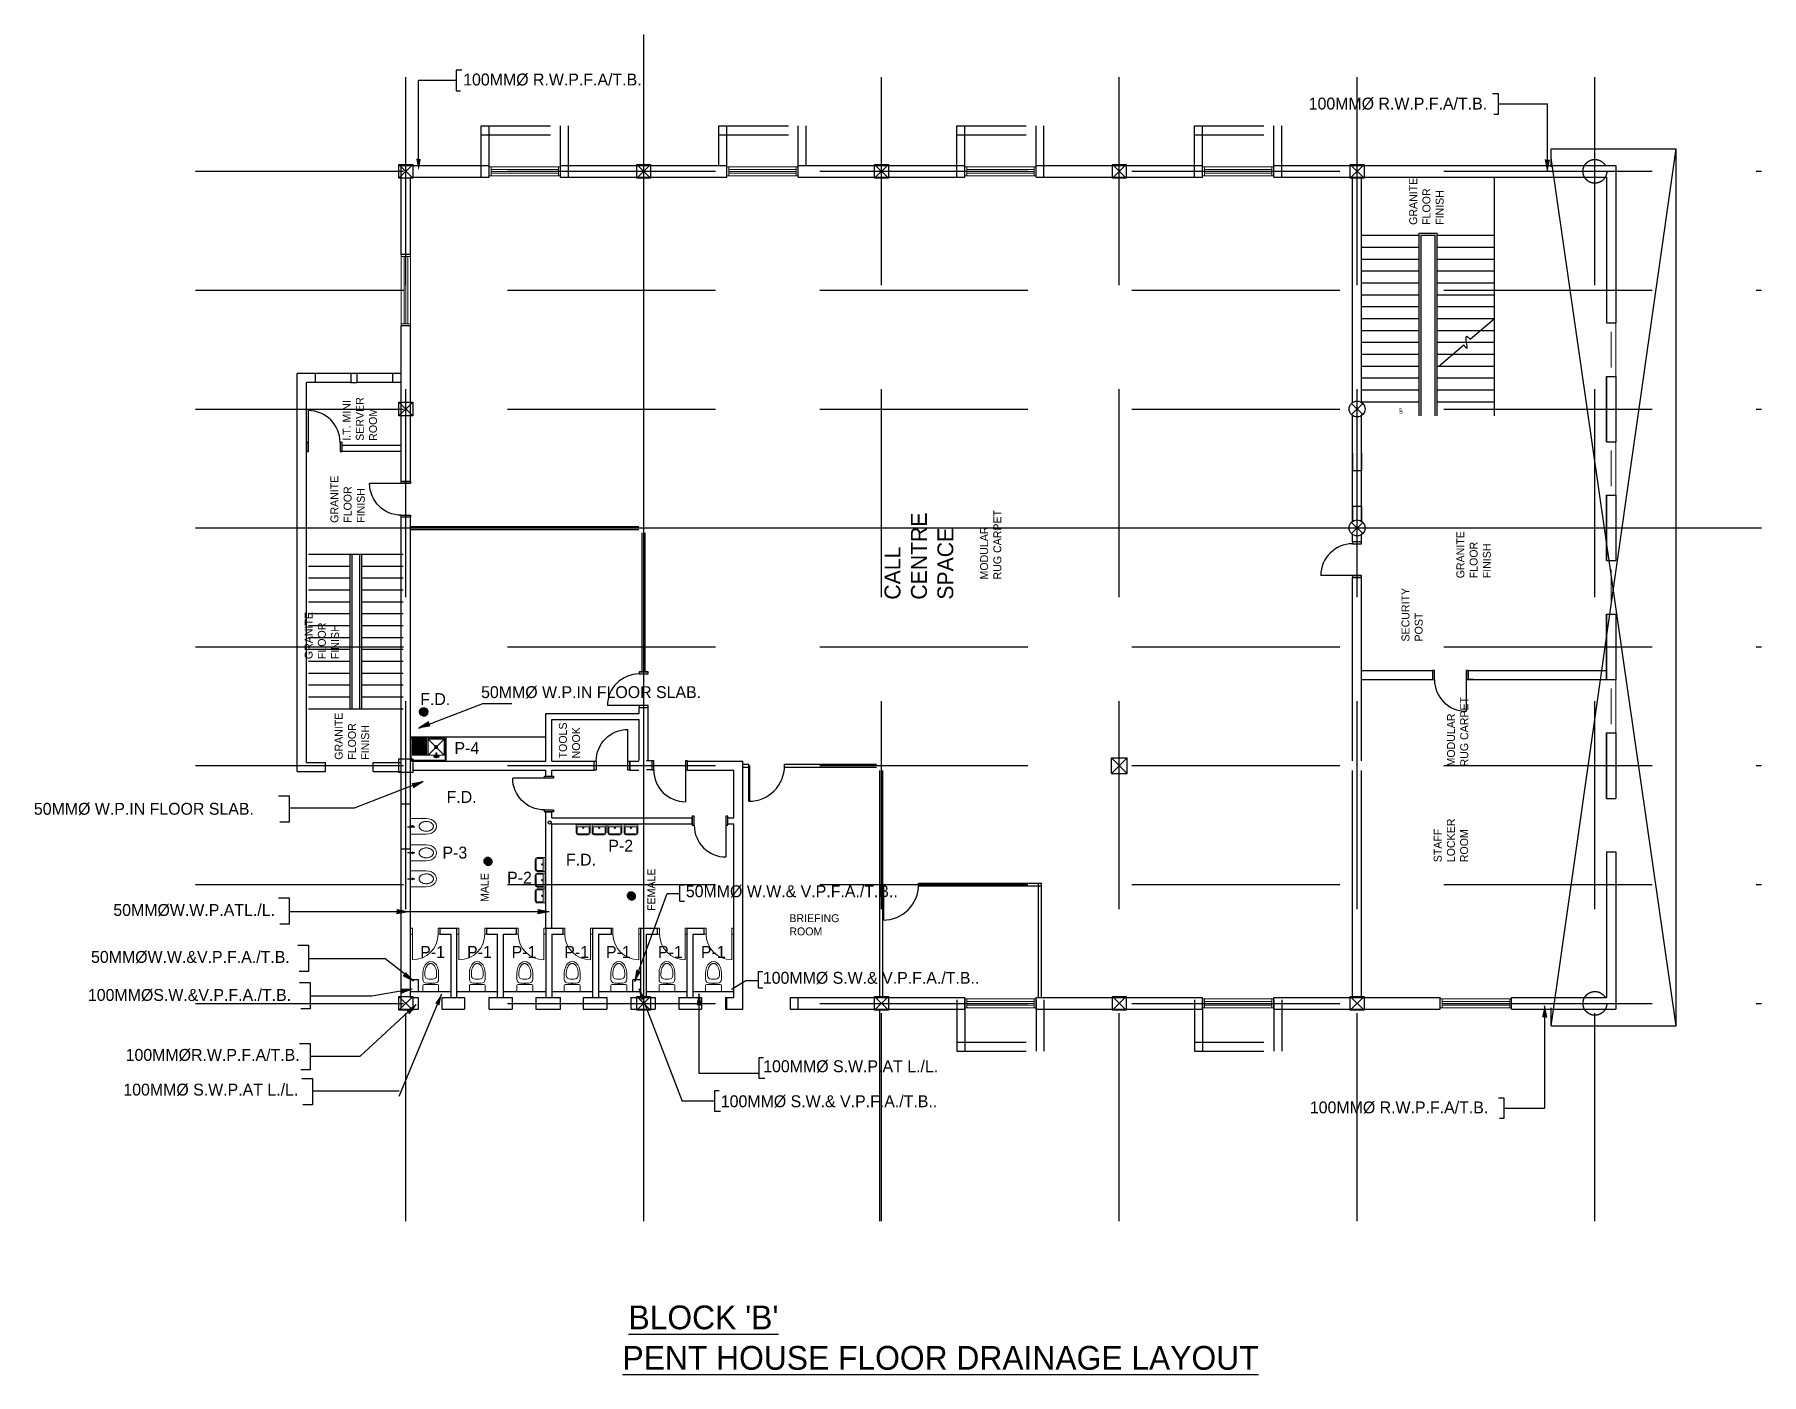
# Model space of a CAD drawing. Header units: millimetres. Extents: x -162225 to 333452, y -329082 to -56676.
# Drawn here: x 288804 to 332376, y -329082 to -295264 of the extents above; entities that cross this region are included whole.
import ezdxf

# ---------------------------------------------------------------- set-up
doc = ezdxf.new("R2010")
doc.units = ezdxf.units.MM
doc.header["$LTSCALE"] = 7
doc.header["$MEASUREMENT"] = 0
doc.linetypes.add('DASHED2', pattern=[0.375, 0.25, -0.125])
doc.layers.get('0').update_dxf_attribs({"lineweight": 5})
doc.layers.add('DOORS', color=8, linetype='Continuous')
for name, color, linetype, lineweight in [('Fixtures', 7, 'Continuous', 5), ('gridlines', 8, 'DASHED2', 5), ('Handrails', 8, 'Continuous', 5), ('LAYER1', 8, 'Continuous', 5), ('Layer2', 8, 'Continuous', 25), ('Layer4', 8, 'Continuous', 5), ('Layer5', 8, 'Continuous', 25), ("Supervisor's seat", 8, 'Continuous', 25), ('text', 8, 'Continuous', 5), ('TEXT3', 8, 'Continuous', 5), ('WALLS', 8, 'Continuous', 35), ('WIN-DOOR', 8, 'Continuous', 13), ('win_doors', 8, 'Continuous', 13), ('WINDOWS_DOORS', 8, 'Continuous', 5)]:
    doc.layers.add(name, color=color, linetype=linetype, lineweight=lineweight)
doc.styles.add('LUCY', font='LSANSI.TTF')
doc.styles.add('STYLUS', font='stylu.ttf')

# ---------------------------------------------------------------- blocks, each defined once
blk = doc.blocks.new('W1800')
at = {"layer": 'WIN-DOOR'}
for points in [[(0, 0), (230, 0), (230, -50), (0, -50)], [(0, -1800), (230, -1800), (230, -1750), (0, -1750)]]:
    blk.add_lwpolyline(points, close=True, dxfattribs=at)
at = {"layer": 'WINDOWS_DOORS'}
for p, q in [((0, -1800), (0, 0)), ((0, 0), (230, 0)), ((230, 0), (230, -1800)), ((69, -1750), (69, -50)), ((114, -50), (114, -1750)), ((161, -1750), (161, -50)), ((230, -1800), (0, -1800))]:
    blk.add_line(p, q, dxfattribs=at)
blk = doc.blocks.new('wc')
for p, q in [((0, 458), (0, 308)), ((50, 458), (50, 408)), ((350, 408), (350, 458)), ((400, 308), (400, 458)), ((0, 150), (0, 0)), ((0, 0), (400, 0)), ((25, 175), (375, 175)), ((100, 208), (300, 208)), ((150, 308), (250, 308)), ((190, 208), (190, 175)), ((210, 208), (210, 175)), ((400, 0), (400, 150))]:
    blk.add_line(p, q)
for centre, radius, start, end in [((100, 308), 100, 180, 270), ((25, 150), 25, 90, 180), ((150, 408), 100, 180, 270), ((250, 408), 100, 270, 0), ((300, 308), 100, 270, 0), ((300, 308), 100, 270, 0), ((375, 150), 25, 360, 90)]:
    blk.add_arc(centre, radius, start, end)
blk.add_ellipse((200, 458), major_axis=(0, 300), ratio=0.666667, start_param=4.712389, end_param=7.853982)
blk.add_open_spline([(350, 458), (350, 466), (350, 474), (348, 496), (347, 510), (342, 537), (339, 551), (332, 576), (327, 588), (318, 611), (312, 622), (301, 641), (294, 650), (283, 665), (277, 670), (266, 681), (261, 685), (250, 693), (244, 696), (233, 701), (228, 703), (217, 706), (212, 707), (201, 708), (196, 708), (185, 706), (180, 705), (169, 702), (163, 700), (152, 694), (147, 691), (136, 682), (130, 678), (119, 667), (114, 661), (104, 647), (99, 640), (89, 624), (85, 616), (77, 598), (73, 589), (66, 569), (63, 559), (58, 538), (56, 527), (53, 506), (52, 494), (50, 475), (50, 466), (50, 458)], degree=3, knots=[4.712389, 4.712389, 4.712389, 4.712389, 4.805294, 4.805294, 4.96378, 4.96378, 5.122267, 5.122267, 5.280753, 5.280753, 5.439239, 5.439239, 5.597725, 5.597725, 5.724795, 5.724795, 5.851866, 5.851866, 5.978936, 5.978936, 6.106006, 6.106006, 6.233076, 6.233076, 6.360146, 6.360146, 6.487216, 6.487216, 6.614287, 6.614287, 6.741357, 6.741357, 6.868427, 6.868427, 6.995497, 6.995497, 7.122567, 7.122567, 7.249638, 7.249638, 7.376708, 7.376708, 7.503778, 7.503778, 7.630848, 7.630848, 7.757918, 7.757918, 7.853982, 7.853982, 7.853982, 7.853982])
blk = doc.blocks.new('d750l-150')
at = {"layer": 'WINDOWS_DOORS'}
blk.add_line((50, 150), (50, 800), dxfattribs=at)
for points in [[(50, 0), (0, 0), (0, 150), (50, 150)], [(750, 0), (700, 0), (700, 150), (750, 150)]]:
    blk.add_lwpolyline(points, close=True, dxfattribs=at)
blk.add_arc((50, 150), 650, 0, 90, dxfattribs=at)
blk = doc.blocks.new('bidet')
for p, q in [((0, 400), (0, 0)), ((0, 0), (400, 0)), ((0, 0), (200, 0)), ((0, 0), (200, 0)), ((400, 0), (400, 400))]:
    blk.add_line(p, q)
for radius in [23.9, 18.9, 13.9]:
    blk.add_circle((200, 50), radius)
blk.add_ellipse((200, 400), major_axis=(0, 256), ratio=0.780874, start_param=4.712389, end_param=7.853982)
for points in [[(325, 400), (325, 406), (325, 413), (323, 429), (322, 439), (318, 459), (316, 469), (309, 487), (306, 496), (298, 512), (293, 520), (284, 534), (279, 540), (268, 551), (263, 556), (252, 564), (246, 568), (235, 574), (229, 576), (218, 579), (213, 580), (202, 581), (197, 581), (186, 580), (180, 579), (169, 576), (164, 573), (153, 567), (147, 564), (136, 555), (131, 550), (120, 538), (115, 532), (106, 518), (101, 510), (93, 494), (90, 485), (84, 466), (81, 457), (78, 437), (76, 427), (75, 411), (75, 406), (75, 400)], [(325, 400), (325, 394), (325, 387), (323, 371), (322, 361), (318, 341), (316, 331), (309, 313), (306, 304), (298, 288), (293, 280), (284, 266), (279, 260), (268, 249), (263, 244), (252, 236), (246, 232), (235, 226), (229, 224), (218, 221), (213, 220), (202, 219), (197, 219), (186, 220), (180, 221), (169, 224), (164, 227), (153, 233), (147, 236), (136, 245), (131, 250), (120, 262), (115, 268), (106, 282), (101, 290), (93, 306), (90, 315), (84, 334), (81, 343), (78, 363), (76, 373), (75, 389), (75, 394), (75, 400)]]:
    blk.add_open_spline(points, degree=3, knots=[4.712389, 4.712389, 4.712389, 4.712389, 4.809848, 4.809848, 4.965569, 4.965569, 5.121291, 5.121291, 5.277012, 5.277012, 5.432733, 5.432733, 5.588455, 5.588455, 5.744176, 5.744176, 5.899897, 5.899897, 6.055619, 6.055619, 6.21134, 6.21134, 6.367061, 6.367061, 6.522783, 6.522783, 6.678504, 6.678504, 6.834226, 6.834226, 6.989947, 6.989947, 7.145668, 7.145668, 7.30139, 7.30139, 7.457111, 7.457111, 7.612832, 7.612832, 7.768554, 7.768554, 7.853982, 7.853982, 7.853982, 7.853982])
blk = doc.blocks.new('d900l')
at = {"linetype": 'ByBlock'}
blk.add_line((50, 230), (50, 1030), dxfattribs=at)
for points in [[(0, 0), (50, 0), (50, 230), (0, 230)], [(850, 0), (900, 0), (900, 230), (850, 230)]]:
    blk.add_lwpolyline(points, close=True, dxfattribs=at)
blk.add_arc((50, 230), 800, 0, 90, dxfattribs=at)
blk = doc.blocks.new('900 DOOR 2')
at = {"layer": 'Layer5'}
for p, q in [((900, 20), (0, 20)), ((900, 0), (0, 0))]:
    blk.add_line(p, q, dxfattribs=at)
blk.add_arc((0, 0), 900, 0, 90, dxfattribs=at)
blk = doc.blocks.new('sink900')
for p, q in [((0, 600), (0, 0)), ((900, 600), (0, 600)), ((0, 600), (50, 600)), ((0, 600), (100, 600)), ((20, 580), (20, 20)), ((880, 580), (20, 580)), ((450, 450), (50, 50)), ((50, 450), (450, 50)), ((50, 450), (50, 50)), ((450, 450), (50, 450)), ((168, 489), (325, 489)), ((230, 518), (230, 390)), ((230, 518), (260, 518)), ((260, 518), (260, 390)), ((450, 50), (450, 450)), ((450, 50), (450, 450)), ((450, 450), (850, 450)), ((490, 50), (490, 450)), ((850, 450), (850, 50)), ((880, 20), (880, 580)), ((900, 0), (900, 600)), ((0, 0), (900, 0)), ((20, 20), (880, 20)), ((50, 50), (450, 50)), ((260, 390), (230, 390)), ((490, 425), (850, 425)), ((490, 400), (850, 400)), ((490, 375), (850, 375)), ((490, 350), (850, 350)), ((490, 325), (850, 325)), ((490, 300), (850, 300)), ((490, 275), (850, 275)), ((850, 250), (490, 250)), ((850, 225), (490, 225)), ((850, 225), (490, 225)), ((850, 200), (490, 200)), ((850, 175), (490, 175)), ((850, 150), (490, 150)), ((850, 125), (490, 125)), ((850, 100), (490, 100)), ((850, 75), (490, 75)), ((850, 50), (490, 50))]:
    blk.add_line(p, q)
for centre, radius in [((197, 485), 20), ((288, 485), 20), ((250, 250), 40), ((250, 250), 30)]:
    blk.add_circle(centre, radius)
blk = doc.blocks.new('BASIN350')
for p, q in [((0, 200), (0, 0)), ((0, 0), (350, 0)), ((25, 200), (25, 50)), ((25, 50), (325, 50)), ((300, 250), (50, 250)), ((300, 225), (50, 225)), ((325, 50), (325, 200)), ((350, 0), (350, 200))]:
    blk.add_line(p, q)
for radius in [17.4, 12.4]:
    blk.add_circle((175, 75), radius)
for centre, radius, start, end in [((50, 200), 50, 90, 180), ((50, 200), 25, 90, 180), ((300, 200), 50, 0, 90), ((300, 200), 25, 360, 90)]:
    blk.add_arc(centre, radius, start, end)

msp = doc.modelspace()

# ---------------------------------------------------------------- hatches: boundary and pattern name
at = {"layer": 'Fixtures', "lineweight": 25}
h = msp.add_hatch(dxfattribs=at)
h.set_pattern_fill('ANSI31', color=256, scale=36, style=0)
h.set_pattern_definition([(45, (267339.172, -234856.6648), (-3.18198052, 3.18198052), [])])
h.paths.add_polyline_path([(298731, -312361, 1), (298519, -312361, 1)])
h = msp.add_hatch(dxfattribs=at)
h.set_pattern_fill('ANSI31', color=256, scale=36, style=0)
h.set_pattern_definition([(45, (268958.3985, -238628.191), (-3.18198052, 3.18198052), [])])
h.paths.add_polyline_path([(300351, -316132, 1), (300138, -316132, 1)])
h = msp.add_hatch(dxfattribs=at)
h.set_pattern_fill('ANSI31', color=256, scale=36, style=0)
h.set_pattern_definition([(45, (272577.846, -239500.185), (-3.18198052, 3.18198052), [])])
h.paths.add_polyline_path([(303970, -317004, 1), (303757, -317004, 1)])

# ---------------------------------------------------------------- linework, layer by layer
for p, q in [((301708, -313001), (298288, -313001)), ((303535, -319208), (303535, -319241)), ((303555, -319208), (303555, -319241))]:
    msp.add_line(p, q, dxfattribs=at)
for centre, radius in [((298625, -312361), 106), ((298641, -312391), 46.8)]:
    msp.add_circle(centre, radius, dxfattribs=at)
at = {"layer": 'gridlines', "lineweight": 25, "ltscale": 3000}
for p, q in [((298173, -325213), (298173, -295264)), ((310173, -325213), (310173, -295264)), ((316173, -325213), (316173, -295264)), ((322173, -325213), (322173, -295264)), ((328173, -325213), (328173, -295264)), ((292864, -298716), (332376, -298716)), ((292864, -301716), (332376, -301716)), ((292864, -304716), (332376, -304716)), ((292864, -310716), (332376, -310716)), ((292864, -313716), (332376, -313716)), ((292864, -316716), (332376, -316716)), ((292864, -319716), (332376, -319716))]:
    msp.add_line(p, q, dxfattribs=at)
at = {"layer": 'gridlines', "color": 206, "linetype": 'Continuous', "lineweight": 30, "ltscale": 3000}
for p, q in [((306678, -313676), (306828, -313676)), ((306678, -313678), (306828, -313678)), ((306828, -313753), (306828, -313678)), ((307728, -313753), (307728, -313678)), ((307728, -313678), (310048, -313678)), ((306678, -313753), (306828, -313753)), ((307728, -313753), (310048, -313753)), ((311110, -316753), (311110, -316678)), ((314135, -316753), (314135, -316678))]:
    msp.add_line(p, q, dxfattribs=at)
at = {"layer": 'Handrails', "lineweight": 25}
for p, q in [((323738, -304891), (323738, -300281)), ((323738, -300281), (324193, -300281)), ((323788, -304891), (323788, -300331)), ((323788, -300331), (324143, -300331)), ((324143, -304891), (324143, -300331)), ((324193, -302131), (324193, -300281)), ((324193, -304891), (324193, -302131)), ((325027, -302955), (325643, -302431)), ((324233, -303631), (324863, -303095)), ((296764, -312288), (296764, -308388)), ((296814, -312288), (296814, -308388)), ((297009, -312288), (297009, -308388)), ((297059, -312288), (297059, -308388))]:
    msp.add_line(p, q, dxfattribs=at)
msp.add_spline([(324863, -303095), (324938, -303182), (324938, -302880), (325027, -302955)], degree=3, dxfattribs=at)
at = {"layer": 'LAYER1', "lineweight": 25}
for p, q in [((327073, -298151), (330223, -298151)), ((327073, -298601), (327073, -298151)), ((327073, -320281), (330223, -298151)), ((330223, -320281), (327073, -298376)), ((330223, -320281), (330223, -298151)), ((297998, -298541), (298348, -298891)), ((298348, -298541), (297998, -298891)), ((303998, -298541), (304348, -298891)), ((304348, -298541), (303998, -298891)), ((309998, -298541), (310348, -298891)), ((310348, -298541), (309998, -298891)), ((315998, -298541), (316348, -298891)), ((316348, -298541), (315998, -298891)), ((321998, -298541), (322348, -298891)), ((322348, -298541), (321998, -298891)), ((322288, -300331), (323738, -300331)), ((322288, -300631), (323738, -300631)), ((324193, -300331), (325643, -300331)), ((324193, -300631), (325643, -300631)), ((322288, -300931), (323738, -300931)), ((324193, -300931), (325643, -300931)), ((322288, -301231), (323738, -301231)), ((324193, -301231), (325643, -301231)), ((322288, -301531), (323738, -301531)), ((322288, -301831), (323738, -301831)), ((324193, -301531), (325643, -301531)), ((324193, -301831), (325643, -301831)), ((322288, -302131), (323738, -302131)), ((324193, -302131), (325643, -302131)), ((322288, -302431), (323738, -302431)), ((322288, -302731), (323738, -302731)), ((324193, -302431), (325643, -302431)), ((324193, -302731), (325290, -302731)), ((325290, -302731), (325643, -302731)), ((322288, -303031), (323738, -303031)), ((324193, -303031), (324934, -303031)), ((324934, -303031), (325643, -303031)), ((322288, -303331), (323738, -303331)), ((322288, -303631), (323738, -303631)), ((324193, -303331), (324585, -303331)), ((324193, -303631), (325643, -303631)), ((324585, -303331), (325643, -303331)), ((322288, -303931), (323738, -303931)), ((324193, -303931), (325643, -303931)), ((328468, -305541), (328468, -303891)), ((297998, -304541), (298348, -304891)), ((298348, -304541), (297998, -304891)), ((322288, -304231), (323738, -304231)), ((322288, -304531), (323738, -304531)), ((324193, -304231), (325643, -304231)), ((324193, -304531), (325643, -304531)), ((322031, -304575), (322314, -304857)), ((322314, -304575), (322031, -304857)), ((328468, -308541), (328468, -306891)), ((322031, -307575), (322314, -307857)), ((322314, -307575), (322031, -307857)), ((298109, -308388), (295714, -308388)), ((296764, -308688), (295714, -308688)), ((298109, -308688), (297059, -308688)), ((296764, -308988), (295714, -308988)), ((296764, -309288), (295714, -309288)), ((298109, -308988), (297059, -308988)), ((298109, -309288), (297059, -309288)), ((296764, -309588), (295714, -309588)), ((298109, -309588), (297059, -309588)), ((296764, -309888), (295714, -309888)), ((296059, -310188), (295714, -310188)), ((296764, -310188), (296059, -310188)), ((298109, -309888), (297059, -309888)), ((298109, -310188), (297059, -310188)), ((328468, -311541), (328468, -309891)), ((296411, -310488), (295714, -310488)), ((296764, -310488), (296411, -310488)), ((298109, -310488), (297059, -310488)), ((296764, -310788), (295714, -310788)), ((296764, -311088), (295714, -311088)), ((298109, -310788), (297059, -310788)), ((298109, -311088), (297059, -311088)), ((296764, -311388), (295714, -311388)), ((298109, -311388), (297059, -311388)), ((296764, -311688), (295714, -311688)), ((298109, -311688), (297059, -311688)), ((296764, -311988), (295714, -311988)), ((298109, -312288), (295714, -312288)), ((298109, -311988), (297059, -311988)), ((328468, -314541), (328468, -312891)), ((315973, -313516), (316373, -313916)), ((315973, -313916), (316373, -313516)), ((297998, -319541), (298348, -319891)), ((298348, -319541), (297998, -319891)), ((303998, -319541), (304348, -319891)), ((304348, -319541), (303998, -319891)), ((309998, -319541), (310348, -319891)), ((310348, -319541), (309998, -319891)), ((315998, -319541), (316348, -319891)), ((316348, -319541), (315998, -319891)), ((321998, -319541), (322348, -319891)), ((322348, -319541), (321998, -319891)), ((327073, -320281), (327073, -319831)), ((327073, -320281), (330223, -320281))]:
    msp.add_line(p, q, dxfattribs=at)
at = {"layer": 'Layer2', "lineweight": 25}
for p, q in [((315973, -313516), (316373, -313516)), ((315973, -313916), (315973, -313516)), ((316373, -313916), (316373, -313516)), ((315973, -313916), (316373, -313916))]:
    msp.add_line(p, q, dxfattribs=at)
for points in [[(298348, -298541), (298348, -298891), (297998, -298891), (297998, -298541)], [(304348, -298541), (304348, -298891), (303998, -298891), (303998, -298541)], [(310348, -298541), (310348, -298891), (309998, -298891), (309998, -298541)], [(316348, -298541), (316348, -298891), (315998, -298891), (315998, -298541)], [(322348, -298541), (322348, -298891), (321998, -298891), (321998, -298541)], [(298348, -304541), (298348, -304891), (297998, -304891), (297998, -304541)], [(298348, -313541), (298348, -313891), (297998, -313891), (297998, -313541)], [(298348, -319541), (298348, -319891), (297998, -319891), (297998, -319541)], [(304348, -319541), (304348, -319891), (303998, -319891), (303998, -319541)], [(310348, -319541), (310348, -319891), (309998, -319891), (309998, -319541)], [(316348, -319541), (316348, -319891), (315998, -319891), (315998, -319541)], [(322348, -319541), (322348, -319891), (321998, -319891), (321998, -319541)]]:
    msp.add_lwpolyline(points, close=True, dxfattribs=at)
for centre in [(322173, -304716), (322173, -307716)]:
    msp.add_circle(centre, 200, dxfattribs=at)
at = {"layer": 'Layer4', "linetype": 'DASHED2', "lineweight": 25, "ltscale": 1000}
for p, q in [((300073, -297566), (302273, -297566)), ((300073, -298866), (300073, -297566)), ((300273, -298866), (300273, -297566)), ((302073, -298866), (302073, -297566)), ((302273, -298866), (302273, -297566)), ((306073, -297566), (308273, -297566)), ((306073, -298566), (306073, -297566)), ((306273, -298866), (306273, -297566)), ((308073, -298866), (308073, -297566)), ((308273, -298566), (308273, -297566)), ((312073, -297566), (314273, -297566)), ((312073, -298866), (312073, -297566)), ((312273, -298866), (312273, -297566)), ((314073, -298866), (314073, -297566)), ((314273, -298866), (314273, -297566)), ((318073, -297566), (320273, -297566)), ((318073, -298866), (318073, -297566)), ((318273, -298866), (318273, -297566)), ((320073, -298866), (320073, -297566)), ((320273, -298866), (320273, -297566)), ((300073, -297796), (302273, -297796)), ((306073, -297796), (308273, -297796)), ((312073, -297796), (314273, -297796)), ((318073, -297796), (320273, -297796)), ((312073, -319626), (312073, -320926)), ((312273, -319626), (312273, -320926)), ((314073, -319626), (314073, -320926)), ((314273, -319626), (314273, -320926)), ((318073, -319626), (318073, -320926)), ((318273, -319626), (318273, -320926)), ((320073, -319626), (320073, -320926)), ((320273, -319626), (320273, -320926)), ((312073, -320696), (314273, -320696)), ((312073, -320926), (314273, -320926)), ((318073, -320696), (320273, -320696)), ((318073, -320926), (320273, -320926))]:
    msp.add_line(p, q, dxfattribs=at)
for centre in [(328173, -298716), (328173, -319716)]:
    msp.add_circle(centre, 300, dxfattribs=at)
at = {"layer": 'text', "lineweight": 25}
msp.add_line((310135, -325213), (310135, -319891), dxfattribs=at)
at = {"layer": 'TEXT3', "color": 1, "lineweight": 25}
for p, q in [((299586, -296164), (299445, -296164)), ((299445, -296164), (299445, -296688)), ((299445, -296426), (298493, -296426)), ((298493, -298402), (298493, -296426)), ((299445, -296688), (299554, -296688)), ((325592, -296754), (325733, -296754)), ((325733, -296754), (325733, -297278)), ((325733, -297016), (326980, -297016)), ((326980, -298713), (326980, -297016)), ((325733, -297278), (325624, -297278)), ((326922, -298420), (326980, -298713)), ((298504, -312772), (300115, -312144)), ((300115, -312144), (300849, -312144)), ((298756, -312612), (298504, -312772)), ((296879, -314780), (298609, -314110)), ((298356, -314270), (298609, -314110)), ((294956, -314478), (295226, -314478)), ((295226, -314478), (295226, -315142)), ((295226, -314780), (296879, -314780)), ((295226, -315142), (294989, -315142)), ((298216, -315260), (298399, -315260)), ((298215, -315911), (298399, -315911)), ((298214, -316571), (298399, -316571)), ((305088, -317137), (305088, -316720)), ((305088, -316720), (305200, -316720)), ((294956, -317056), (295226, -317056)), ((295226, -317056), (295226, -317720)), ((303950, -319165), (304768, -316946)), ((304768, -316946), (305088, -316946)), ((305088, -317137), (305200, -317137)), ((295226, -317393), (301787, -317393)), ((297935, -317451), (298228, -317393)), ((301494, -317451), (301787, -317393)), ((295226, -317720), (294989, -317720)), ((295445, -318244), (295714, -318244)), ((295714, -318244), (295714, -318908)), ((295714, -318908), (295477, -318908)), ((295714, -318581), (297643, -318581)), ((298364, -319149), (297643, -318581)), ((303997, -318870), (303950, -319165)), ((307068, -319326), (307068, -318908)), ((307068, -318908), (307179, -318908)), ((295493, -319186), (295762, -319186)), ((295762, -319186), (295762, -319850)), ((297313, -319523), (298330, -319350)), ((298050, -319457), (298330, -319350)), ((298098, -319013), (298364, -319149)), ((304053, -319337), (305142, -322181)), ((306392, -319361), (306748, -319135)), ((306748, -319135), (307068, -319135)), ((307068, -319326), (307179, -319326)), ((295762, -319523), (297313, -319523)), ((297016, -321045), (298436, -319742)), ((298004, -322056), (299078, -319473)), ((298260, -319983), (298436, -319742)), ((305563, -319474), (305563, -321480)), ((305621, -319767), (305563, -319474)), ((326900, -319779), (326900, -322358)), ((326959, -320072), (326900, -319779)), ((295762, -319850), (295525, -319850)), ((295493, -320731), (295762, -320731)), ((295762, -320731), (295762, -321395)), ((295762, -321045), (297016, -321045)), ((307086, -321608), (307086, -321084)), ((307086, -321084), (307195, -321084)), ((295762, -321395), (295525, -321395)), ((305563, -321480), (307086, -321480)), ((295545, -321612), (295814, -321612)), ((295814, -321612), (295814, -322276)), ((295814, -321920), (298004, -321920)), ((305969, -322441), (305969, -321917)), ((305969, -321917), (306077, -321917)), ((307227, -321608), (307086, -321608)), ((295814, -322276), (295577, -322276)), ((305142, -322179), (305969, -322179)), ((325737, -322096), (325879, -322096)), ((325879, -322096), (325879, -322620)), ((325879, -322358), (326900, -322358)), ((306110, -322441), (305969, -322441)), ((325879, -322620), (325770, -322620))]:
    msp.add_line(p, q, dxfattribs=at)
at = {"layer": 'TEXT3', "color": 6, "lineweight": 25}
msp.add_circle((301800, -315150), 39, dxfattribs=at)
at = {"layer": 'TEXT3', "color": 1, "lineweight": 25}
for points in [[(298551, -298405), (298493, -298691), (298435, -298398)], [(327039, -298427), (326980, -298713), (326922, -298420)], [(298792, -312723), (298504, -312772), (298756, -312612)], [(298321, -314159), (298609, -314110), (298356, -314270)], [(297942, -317335), (298228, -317393), (297935, -317451)], [(301501, -317335), (301787, -317393), (301494, -317451)], [(298175, -318926), (298364, -319149), (298098, -319013)], [(304104, -318917), (303950, -319165), (303997, -318870)], [(298038, -319341), (298330, -319350), (298050, -319457)], [(304101, -319625), (304053, -319337), (304212, -319590)], [(298186, -319892), (298436, -319742), (298260, -319983)], [(298914, -319715), (299078, -319473), (299019, -319766)], [(305505, -319760), (305563, -319474), (305621, -319767)], [(326842, -320065), (326900, -319779), (326959, -320072)]]:
    msp.add_solid(points, dxfattribs=at)
at = {"layer": 'WALLS', "lineweight": 25}
for p, q in [((304173, -325213), (304173, -295264)), ((298058, -298566), (300273, -298566)), ((298058, -300816), (298058, -298566)), ((298288, -298866), (300273, -298866)), ((298288, -300816), (298288, -298866)), ((300273, -298866), (300273, -298566)), ((302073, -298866), (302073, -298566)), ((302073, -298566), (306273, -298566)), ((302073, -298866), (306273, -298866)), ((306273, -298866), (306273, -298566)), ((308073, -298866), (308073, -298566)), ((308073, -298566), (312273, -298566)), ((308073, -298866), (312273, -298866)), ((312273, -298866), (312273, -298566)), ((314073, -298866), (314073, -298566)), ((314073, -298566), (318273, -298566)), ((314073, -298866), (318273, -298866)), ((318273, -298866), (318273, -298566)), ((320073, -298866), (320073, -298566)), ((320073, -298566), (327073, -298566)), ((320073, -298866), (327073, -298866)), ((322058, -304552), (322058, -298891)), ((322288, -304552), (322288, -298891)), ((322288, -304552), (322288, -298891)), ((325643, -304891), (325643, -298866)), ((327073, -298566), (328698, -298566)), ((327073, -298866), (328468, -298866)), ((328468, -298866), (328468, -302541)), ((328698, -298566), (328698, -302541)), ((298288, -300816), (298058, -300816)), ((298288, -302616), (298058, -302616)), ((298058, -306546), (298058, -302616)), ((298288, -306546), (298288, -302616)), ((328468, -302541), (328698, -302541)), ((295433, -313866), (295433, -303816)), ((296785, -303816), (295433, -303816)), ((295663, -313636), (295663, -304046)), ((296785, -304046), (295663, -304046)), ((295885, -303816), (295885, -304046)), ((296935, -303816), (296785, -303816)), ((296785, -303816), (296785, -304046)), ((296785, -304046), (296935, -304046)), ((298058, -303816), (296935, -303816)), ((296935, -303816), (296935, -304046)), ((298058, -304046), (296935, -304046)), ((297835, -303816), (297835, -304046)), ((328468, -303891), (328698, -303891)), ((328468, -303891), (328468, -305541)), ((328698, -303891), (328698, -305541)), ((322058, -307552), (322058, -304880)), ((322288, -304891), (322288, -304880)), ((322288, -307552), (322288, -304880)), ((296563, -305786), (296563, -305636)), ((296935, -305636), (296563, -305636)), ((298058, -305786), (296563, -305786)), ((298058, -305636), (296935, -305636)), ((322058, -305831), (322058, -306266)), ((322288, -305831), (322288, -305601)), ((322288, -305831), (322288, -306266)), ((328468, -305541), (328698, -305541)), ((322058, -306266), (322288, -306266)), ((298288, -306546), (298058, -306546)), ((322058, -307166), (322288, -307166)), ((322058, -307166), (322058, -307552)), ((322288, -307166), (322288, -307552)), ((328468, -306891), (328698, -306891)), ((328468, -306891), (328468, -308541)), ((328698, -306891), (328698, -308541)), ((298058, -313541), (298058, -307446)), ((298288, -307446), (298058, -307446)), ((298288, -313541), (298288, -307446)), ((292864, -307716), (332376, -307716)), ((322058, -308066), (322058, -307880)), ((322288, -308066), (322288, -307880)), ((322288, -308066), (322058, -308066)), ((328468, -308541), (328698, -308541)), ((322288, -308966), (322058, -308966)), ((322058, -313591), (322058, -308966)), ((322288, -313591), (322288, -308966)), ((328468, -309891), (328698, -309891)), ((328468, -309891), (328468, -311541)), ((328698, -309891), (328698, -311541)), ((304058, -311351), (304288, -311351)), ((322288, -311311), (324073, -311311)), ((324073, -311311), (324073, -311541)), ((324973, -311311), (324973, -311541)), ((324973, -311311), (328468, -311311)), ((322288, -311541), (324073, -311541)), ((325113, -311541), (324973, -311541)), ((324973, -311541), (328468, -311541)), ((328468, -311541), (328698, -311541)), ((301708, -312401), (304058, -312401)), ((301708, -313601), (301708, -312401)), ((304058, -312401), (304058, -312251)), ((304058, -312251), (304288, -312251)), ((304288, -313585), (304288, -312251)), ((301858, -313601), (301858, -312551)), ((301858, -312551), (304058, -312551)), ((304058, -313585), (304058, -312551)), ((328468, -312891), (328698, -312891)), ((328468, -312891), (328468, -314541)), ((328698, -312891), (328698, -314541)), ((295663, -313636), (296145, -313636)), ((296145, -313863), (296145, -313633)), ((297345, -313863), (297345, -313633)), ((297345, -313636), (298058, -313636)), ((298058, -314678), (298058, -313541)), ((298288, -314678), (298288, -313541)), ((298348, -313601), (301708, -313601)), ((301858, -313601), (302926, -313601)), ((302926, -313831), (302926, -313601)), ((303826, -313831), (303826, -313601)), ((303826, -313601), (304048, -313601)), ((304376, -313595), (304246, -313595)), ((305276, -313601), (306678, -313601)), ((305276, -313831), (305276, -313601)), ((306678, -319866), (306678, -313601)), ((295433, -313866), (296145, -313866)), ((297345, -313866), (298058, -313866)), ((298348, -313831), (301708, -313831)), ((301708, -313981), (301708, -313831)), ((301708, -313981), (301858, -313981)), ((301858, -313981), (301858, -313831)), ((301858, -313831), (302926, -313831)), ((303826, -313831), (304048, -313831)), ((304376, -313825), (304246, -313825)), ((305276, -313831), (306448, -313831)), ((306448, -315031), (306448, -313831)), ((322058, -319541), (322058, -313841)), ((322288, -319541), (322288, -313841)), ((328468, -314541), (328698, -314541)), ((298058, -317616), (298058, -314678)), ((298058, -314678), (298288, -314678)), ((298058, -314678), (298288, -314678)), ((298288, -317616), (298288, -314678)), ((301708, -315031), (301708, -314881)), ((301708, -314881), (301858, -314881)), ((301858, -315031), (301858, -314881)), ((301708, -317816), (301708, -315031)), ((301858, -315031), (305398, -315031)), ((301858, -317816), (301858, -315181)), ((301858, -315181), (305398, -315181)), ((305398, -315181), (305398, -315031)), ((306298, -315181), (306298, -315031)), ((306298, -315031), (306448, -315031)), ((306298, -315181), (306448, -315181)), ((306448, -319566), (306448, -315181)), ((298058, -315816), (298288, -315816)), ((328468, -315891), (328698, -315891)), ((328468, -315891), (328468, -319566)), ((328698, -315891), (328698, -319866)), ((298058, -319866), (298058, -317616)), ((298288, -319566), (298288, -317616)), ((299038, -317816), (299463, -317816)), ((299038, -317966), (299038, -317816)), ((299038, -317966), (299313, -317966)), ((299313, -319566), (299313, -317966)), ((299463, -319566), (299463, -317816)), ((300213, -317966), (300213, -317816)), ((300213, -317816), (300638, -317816)), ((300213, -317966), (300488, -317966)), ((300488, -319566), (300488, -317966)), ((300638, -317816), (300958, -317816)), ((300638, -319566), (300638, -317966)), ((300638, -317966), (300958, -317966)), ((300958, -317816), (300958, -317966)), ((301708, -317816), (301708, -319566)), ((301708, -317816), (302133, -317816)), ((301858, -317966), (301858, -319566)), ((301858, -317966), (302133, -317966)), ((302133, -317816), (302133, -317966)), ((302883, -317816), (302883, -319566)), ((302883, -317816), (303349, -317816)), ((303033, -317966), (303033, -319566)), ((303033, -317966), (303349, -317966)), ((303349, -317816), (303349, -317966)), ((304098, -319566), (304098, -317816)), ((304098, -317816), (304523, -317816)), ((304248, -319566), (304248, -317966)), ((304248, -317966), (304523, -317966)), ((304523, -317966), (304523, -317816)), ((305273, -319566), (305273, -317816)), ((305273, -317816), (305698, -317816)), ((305423, -319566), (305423, -317966)), ((305423, -317966), (305698, -317966)), ((305698, -317966), (305698, -317816)), ((298288, -319116), (298488, -319116)), ((298488, -319416), (298488, -319116)), ((303898, -319418), (303898, -319118)), ((304098, -319118), (303898, -319118)), ((298288, -319416), (299313, -319416)), ((298288, -319566), (298480, -319566)), ((298480, -319566), (298480, -319866)), ((299080, -319566), (299080, -319866)), ((299080, -319566), (299655, -319566)), ((299463, -319416), (300488, -319416)), ((299478, -319416), (300503, -319416)), ((299655, -319566), (299655, -319866)), ((299655, -319566), (299655, -319866)), ((300273, -319866), (300273, -319566)), ((300273, -319566), (300853, -319566)), ((300638, -319416), (301708, -319416)), ((300853, -319566), (300853, -319866)), ((301453, -319566), (301453, -319866)), ((301453, -319566), (302073, -319566)), ((301797, -319571), (301797, -319573)), ((301858, -319416), (302883, -319416)), ((302073, -319866), (302073, -319566)), ((302650, -319566), (303245, -319566)), ((302650, -319566), (302650, -319866)), ((303033, -319416), (304098, -319416)), ((303245, -319566), (303245, -319866)), ((303845, -319566), (303845, -319866)), ((303845, -319566), (304460, -319566)), ((304248, -319416), (305273, -319416)), ((304460, -319566), (304460, -319866)), ((305060, -319566), (305060, -319866)), ((305060, -319566), (305635, -319566)), ((305423, -319416), (306448, -319416)), ((305635, -319566), (305635, -319866)), ((305635, -319566), (305635, -319866)), ((306235, -319566), (306235, -319866)), ((306235, -319566), (306448, -319566)), ((306273, -319866), (306273, -319566)), ((307878, -319566), (312273, -319566)), ((307878, -319866), (307878, -319566)), ((308073, -319866), (308073, -319566)), ((312273, -319866), (312273, -319566)), ((314073, -319866), (314073, -319566)), ((314073, -319566), (318273, -319566)), ((318273, -319866), (318273, -319566)), ((320073, -319866), (320073, -319566)), ((320073, -319566), (324273, -319566)), ((324273, -319866), (324273, -319566)), ((326073, -319866), (326073, -319566)), ((326073, -319566), (327073, -319566)), ((327073, -319566), (328468, -319566)), ((298058, -319866), (298480, -319866)), ((299080, -319866), (299655, -319866)), ((300273, -319866), (300853, -319866)), ((301453, -319866), (302073, -319866)), ((302650, -319866), (303245, -319866)), ((303845, -319866), (304460, -319866)), ((305060, -319866), (305635, -319866)), ((306235, -319866), (306678, -319866)), ((307878, -319866), (312273, -319866)), ((314073, -319866), (318273, -319866)), ((320073, -319866), (324273, -319866)), ((326073, -319866), (327073, -319866)), ((327073, -319866), (328698, -319866))]:
    msp.add_line(p, q, dxfattribs=at)
at = {"layer": 'WALLS', "linetype": 'DASHED2', "lineweight": 18, "ltscale": 200000}
for p, q in [((328583, -302766), (328583, -303666)), ((328698, -303891), (328698, -302541)), ((328583, -305766), (328583, -306666)), ((328698, -306891), (328698, -305541)), ((328583, -308766), (328583, -309666)), ((328583, -311766), (328583, -312666)), ((328698, -312891), (328698, -311541))]:
    msp.add_line(p, q, dxfattribs=at)
at = {"layer": 'WALLS', "lineweight": 30}
for p, q in [((298288, -307678), (304048, -307678)), ((298288, -307753), (304048, -307753)), ((304135, -311351), (304135, -307841)), ((304210, -311351), (304210, -307841)), ((310135, -319541), (310135, -313841)), ((310210, -319541), (310210, -313841)), ((311110, -316678), (314210, -316678)), ((311110, -316753), (314210, -316753)), ((314135, -319566), (314135, -316753)), ((314210, -319566), (314210, -316678))]:
    msp.add_line(p, q, dxfattribs=at)

# ---------------------------------------------------------------- block references
at = {"layer": 'Fixtures', "lineweight": 25}
for name, p, rotation in [('sink900', (299188, -313001), 180), ('bidet', (298288, -315047), 270), ('BASIN350', (302822, -315210), 180), ('BASIN350', (303223, -315210), 180), ('BASIN350', (303621, -315210), 180), ('BASIN350', (304028, -315210), 180), ('bidet', (298288, -315716), 270), ('BASIN350', (301689, -316385), 89.99999999999999), ('bidet', (298288, -316372), 270), ('BASIN350', (301689, -316782), 89.99999999999999), ('BASIN350', (301689, -317178), 89.99999999999999)]:
    msp.add_blockref(name, p, dxfattribs=dict(at, rotation=rotation))
for p in [(298600, -319416), (299775, -319416), (300973, -319416), (302170, -319416), (303345, -319416), (304560, -319416), (305735, -319416)]:
    msp.add_blockref('wc', p, dxfattribs=at)
at = {"layer": 'Layer2', "lineweight": 25}
msp.add_blockref('d900l', (295663, -305786), dxfattribs=at)
at = {"layer": 'Layer2', "lineweight": 25, "xscale": -1, "rotation": 90}
for p in [(298288, -306546), (301898, -313981)]:
    msp.add_blockref('d900l', p, dxfattribs=at)
at = {"layer": 'Layer2', "lineweight": 25}
for p, rotation in [((322288, -308966), 89.99999999999999), ((304288, -312251), 89.99999999999999), ((324973, -311311), 180), ((305276, -313595), 180), ((306298, -314991), 180)]:
    msp.add_blockref('d900l', p, dxfattribs=dict(at, rotation=rotation))
at = {"layer": 'Layer2', "lineweight": 25, "xscale": -1}
msp.add_blockref('d900l', (303826, -313831), dxfattribs=at)
at = {"layer": "Supervisor's seat", "lineweight": 25, "rotation": 270}
for p in [(306828, -313716), (310210, -316716)]:
    msp.add_blockref('900 DOOR 2', p, dxfattribs=at)
at = {"layer": 'win_doors', "lineweight": 25}
for name, p, rotation in [('W1800', (300273, -298831), 89.99999999999999), ('W1800', (306273, -298831), 89.99999999999999), ('W1800', (312273, -298831), 89.99999999999999), ('W1800', (318273, -298831), 89.99999999999999), ('W1800', (298288, -302616), 180), ('d750l-150', (301708, -317816), 180), ('d750l-150', (302883, -317816), 180), ('d750l-150', (304099, -317816), 180), ('d750l-150', (305273, -317816), 180), ('d750l-150', (306448, -317816), 180), ('W1800', (312273, -319831), 89.99999999999999), ('W1800', (318273, -319831), 89.99999999999999), ('W1800', (324273, -319831), 89.99999999999999)]:
    msp.add_blockref(name, p, dxfattribs=dict(at, rotation=rotation))
at = {"layer": 'win_doors', "lineweight": 25, "xscale": -1, "rotation": 180}
for p in [(298288, -317816), (299463, -317816)]:
    msp.add_blockref('d750l-150', p, dxfattribs=at)

# ---------------------------------------------------------------- texts
at = {"layer": 'DOORS', "color": 1, "lineweight": 25, "char_height": 300, "width": 15498, "attachment_point": 1, "style": 'LUCY'}
for s, insert in [('100MM%%c R.W.P.F.A/T.B.', (299619, -296249)), ('100MM%%c R.W.P.F.A/T.B.', (320952, -296856)), ('F.D.', (298535, -311886)), ('50MM%%c W.P.IN FLOOR SLAB.', (300071, -311710)), ('P-4', (299400, -313122)), ('F.D.', (299200, -314356)), ('50MM%%c W.P.IN FLOOR SLAB.', (288788, -314655)), ('P-3', (299097, -315760)), ('P-2', (303282, -315587)), ('F.D.', (302212, -315938)), ('P-2', (300727, -316394)), ('50MM%%c W.W.& V.P.F.A./T.B..', (305237, -316736)), ('50MM%%cW.W.P.ATL./L.', (290792, -317209)), ('50MM%%cW.W.&V.P.F.A./T.B.', (290229, -318393)), ('P-1', (298535, -318268)), ('P-1', (299718, -318268)), ('P-1', (300843, -318268)), ('P-1', (302170, -318268)), ('P-1', (303223, -318268)), ('P-1', (304535, -318268)), ('P-1', (305617, -318268)), ('100MM%%c S.W.& V.P.F.A./T.B..', (307180, -318921)), ('100MM%%cS.W.&V.P.F.A./T.B.', (290151, -319353)), ('100MM%%cR.W.P.F.A/T.B.', (291103, -320866)), ('100MM%%c S.W.P.AT L./L.', (307189, -321152)), ('100MM%%c S.W.P.AT L./L.', (291045, -321742)), ('100MM%%c S.W.& V.P.F.A./T.B..', (306119, -322036)), ('100MM%%c R.W.P.F.A/T.B.', (320981, -322191))]:
    msp.add_mtext(s, dxfattribs=dict(at, insert=insert))
at = {"layer": 'text', "lineweight": 25, "attachment_point": 7, "rotation": 90, "style": 'STYLUS'}
for s, insert, char_height, width in [('GRANITE FLOOR FINISH', (324359, -300067), 200, 1801), ('I.T. MINI SERVER ROOM', (297447, -305517), 200, 1998), ('GRANITE FLOOR FINISH', (297139, -307587), 200, 1801), ('CALL CENTRE SPACE', (311990, -309527), 400, 3602), ('MODULAR RUG CARPET', (313199, -309017), 200, 1801), ('GRANITE FLOOR FINISH', (325549, -308987), 200, 1801), ('SECURITY POST', (323830, -310583), 200, 1801), ('GRANITE FLOOR FINISH', (296489, -311027), 200, 1801), ('GRANITE FLOOR FINISH', (297249, -313567), 200, 1801), ('MODULAR RUG CARPET', (324979, -313737), 200, 1801), ('TOOLS NOOK', (302571, -313533), 200, 981.85), ('STAFF LOCKER ROOM', (324976, -316153), 200, 1801), ('FEMALE', (304465, -317384), 200, 1801), ('MALE', (300260, -317156), 200, 1801)]:
    msp.add_mtext(s, dxfattribs=dict(at, insert=insert, char_height=char_height, width=width))
at = {"layer": 'text', "lineweight": 25, "insert": (323241, -304839), "char_height": 80, "width": 68, "attachment_point": 1, "rotation": 90}
msp.add_mtext('{\\fStylus BT|b0|i0|c0|p34;UP}', dxfattribs=at)
at = {"layer": 'text', "lineweight": 25, "insert": (307848, -318002), "char_height": 200, "width": 1801, "attachment_point": 7, "style": 'STYLUS'}
msp.add_mtext('BRIEFING ROOM', dxfattribs=at)
at = {"layer": 'TEXT3', "color": 1, "lineweight": 25, "style": 'LUCY'}
for s, p in [("%%uBLOCK 'B'", (303790, -327941)), ('%%uPENT HOUSE FLOOR DRAINAGE LAYOUT', (303638, -328962))]:
    msp.add_text(s, height=600, dxfattribs=at).set_placement(p)

doc.saveas('drawing.dxf')
